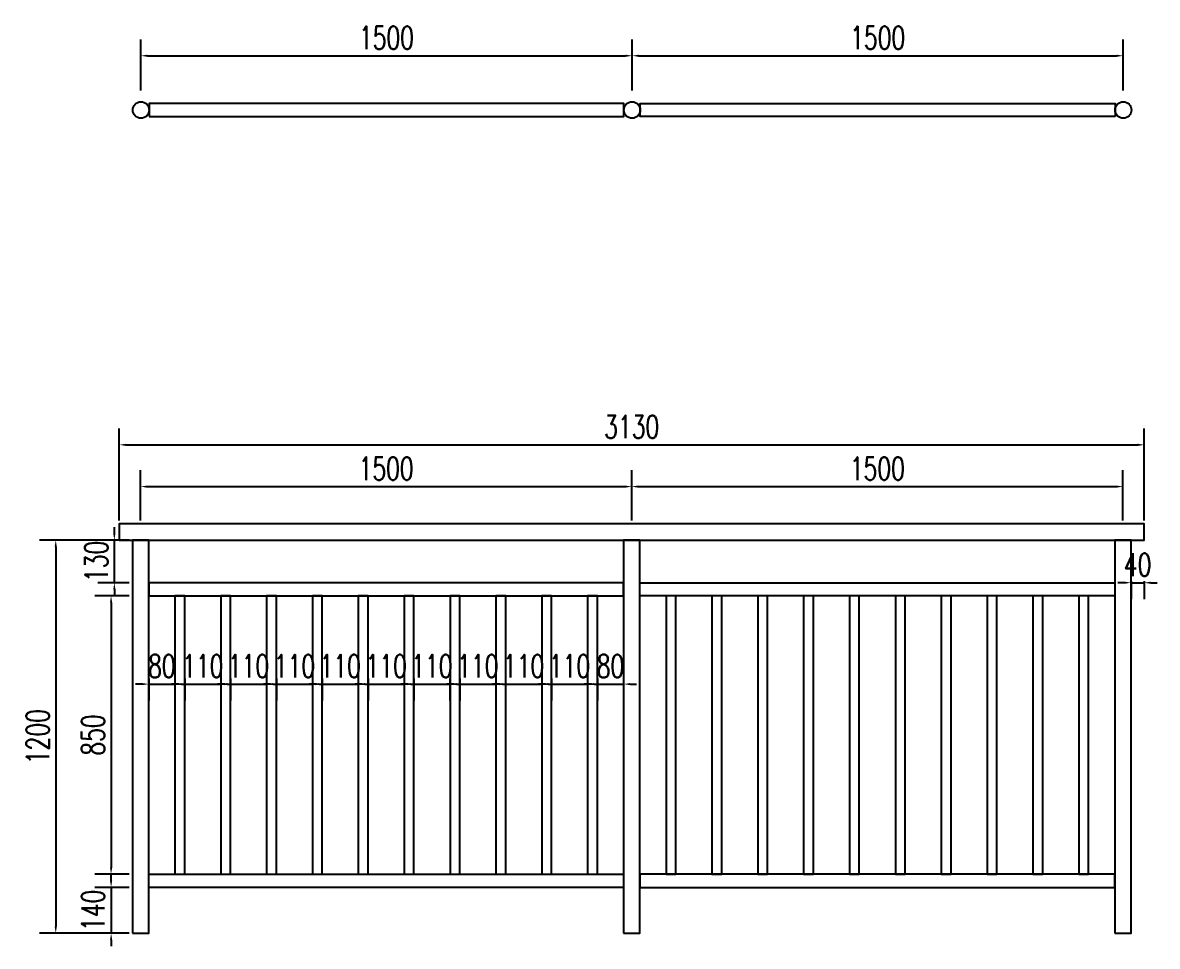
# Model space of a CAD drawing. Header units: millimetres. Extents: x -2430464 to 225692, y -180 to 1805330.
# Drawn here: x -1602078 to -1598613, y 608733 to 611553 of the extents above; entities that cross this region are included whole.
import ezdxf

# ---------------------------------------------------------------- set-up
doc = ezdxf.new("R2010")
doc.units = ezdxf.units.MM
doc.header["$LTSCALE"] = 1000
doc.layers.get('0').update_dxf_attribs({"linetype": 'CONTINUOUS'})
doc.layers.get('DEFPOINTS').update_dxf_attribs({"linetype": 'CONTINUOUS'})
doc.layers.add('W-PLASTIC_RAILINGS塑木栏杆', color=6, linetype='CONTINUOUS')
doc.layers.add('W-WOOD_FLOOR木地板', color=30, linetype='CONTINUOUS')
doc.styles.add('STANDARD_T3', font='simplex.shx', dxfattribs={"width": 0.7, "bigfont": 'gbcbig.shx'})
doc.dimstyles.new('W&&20', dxfattribs={"dimtxt": 70, "dimasz": 20, "dimexe": 50, "dimexo": 60, "dimgap": 20, "dimtad": 1, "dimdec": 0, "dimzin": 0, "dimdsep": 46, "dimtxsty": 'STANDARD_T3', "dimcen": 0.09, "dimclrd": 1, "dimclre": 1, "dimclrt": 7, "dimazin": 2, "dimtfac": 1, "dimtdec": 0, "dimtix": 1, "dimtmove": 2, "dimatfit": 3, "dimfxl": 0, "dimtolj": 1, "dimtzin": 0, "dimarcsym": 0})

# ---------------------------------------------------------------- blocks, each defined once
blk = doc.blocks.new('*D758')
at = {"layer": 'DEFPOINTS', "color": 0, "transparency": 16777216}
for p in [(-1601783.2, 609973.4), (-1601977.2, 608773.4), (-1601743.2, 608773.4)]:
    blk.add_point(p, dxfattribs=at)
at = {"layer": 'W-WOOD_FLOOR木地板', "color": 1, "lineweight": -2, "transparency": 16777216}
for p, q in [((-1601843.2, 609973.4), (-1602027.2, 609973.4)), ((-1601977.2, 609953.4), (-1601977.2, 608793.4)), ((-1601803.2, 608773.4), (-1602027.2, 608773.4))]:
    blk.add_line(p, q, dxfattribs=at)
at = {"layer": 'W-WOOD_FLOOR木地板', "color": 1, "transparency": 16777216}
for points in [[(-1601980.5, 609953.4), (-1601973.8, 609953.4), (-1601977.2, 609973.4)], [(-1601980.5, 608793.4), (-1601973.8, 608793.4), (-1601977.2, 608773.4)]]:
    blk.add_solid(points, dxfattribs=at)
at = {"layer": 'W-WOOD_FLOOR木地板', "color": 7, "transparency": 16777216, "insert": (-1602032.2, 609373.4), "char_height": 70, "attachment_point": 5, "rotation": 90, "style": 'STANDARD_T3'}
blk.add_mtext('\\A1;1200', dxfattribs=at)
blk = doc.blocks.new('*D759')
at = {"layer": 'DEFPOINTS', "color": 0, "transparency": 16777216}
for p in [(-1601693.2, 609803.4), (-1601808.2, 608953.4), (-1601693.2, 608953.4)]:
    blk.add_point(p, dxfattribs=at)
at = {"layer": 'W-WOOD_FLOOR木地板', "color": 1, "lineweight": -2, "transparency": 16777216}
for p, q in [((-1601753.2, 609803.4), (-1601858.2, 609803.4)), ((-1601808.2, 609783.4), (-1601808.2, 608973.4)), ((-1601753.2, 608953.4), (-1601858.2, 608953.4))]:
    blk.add_line(p, q, dxfattribs=at)
at = {"layer": 'W-WOOD_FLOOR木地板', "color": 1, "transparency": 16777216}
for points in [[(-1601811.5, 609783.4), (-1601804.8, 609783.4), (-1601808.2, 609803.4)], [(-1601811.5, 608973.4), (-1601804.8, 608973.4), (-1601808.2, 608953.4)]]:
    blk.add_solid(points, dxfattribs=at)
at = {"layer": 'W-WOOD_FLOOR木地板', "color": 7, "transparency": 16777216, "insert": (-1601863.2, 609378.4), "char_height": 70, "attachment_point": 5, "rotation": 90, "style": 'STANDARD_T3'}
blk.add_mtext('\\A1;850', dxfattribs=at)
blk = doc.blocks.new('*D756')
at = {"layer": 'DEFPOINTS', "color": 0, "transparency": 16777216}
for p in [(-1601798.2, 609973.4), (-1601693.2, 609973.4), (-1601693.2, 609843.4)]:
    blk.add_point(p, dxfattribs=at)
at = {"layer": 'W-WOOD_FLOOR木地板', "color": 1, "lineweight": -2, "transparency": 16777216}
for p, q in [((-1601798.2, 609993.4), (-1601798.2, 610013.4)), ((-1601753.2, 609973.4), (-1601848.2, 609973.4)), ((-1601798.2, 609843.4), (-1601798.2, 609973.4)), ((-1601753.2, 609843.4), (-1601848.2, 609843.4)), ((-1601798.2, 609823.4), (-1601798.2, 609803.4))]:
    blk.add_line(p, q, dxfattribs=at)
at = {"layer": 'W-WOOD_FLOOR木地板', "color": 1, "transparency": 16777216}
for points in [[(-1601801.5, 609993.4), (-1601794.8, 609993.4), (-1601798.2, 609973.4)], [(-1601801.5, 609823.4), (-1601794.8, 609823.4), (-1601798.2, 609843.4)]]:
    blk.add_solid(points, dxfattribs=at)
at = {"layer": 'W-WOOD_FLOOR木地板', "color": 7, "transparency": 16777216, "insert": (-1601853.2, 609908.4), "char_height": 70, "attachment_point": 5, "rotation": 90, "style": 'STANDARD_T3'}
blk.add_mtext('\\A1;130', dxfattribs=at)
blk = doc.blocks.new('*D760')
at = {"layer": 'DEFPOINTS', "color": 0, "transparency": 16777216}
for p in [(-1601693.2, 608913.4), (-1601808.1, 608773.4), (-1601693.2, 608773.4)]:
    blk.add_point(p, dxfattribs=at)
at = {"layer": 'W-WOOD_FLOOR木地板', "color": 1, "lineweight": -2, "transparency": 16777216}
for p, q in [((-1601808.1, 608933.4), (-1601808.1, 608953.4)), ((-1601753.2, 608913.4), (-1601858.1, 608913.4)), ((-1601808.1, 608913.4), (-1601808.1, 608773.4)), ((-1601753.2, 608773.4), (-1601858.1, 608773.4)), ((-1601808.1, 608753.4), (-1601808.1, 608733.4))]:
    blk.add_line(p, q, dxfattribs=at)
at = {"layer": 'W-WOOD_FLOOR木地板', "color": 1, "transparency": 16777216}
for points in [[(-1601811.4, 608933.4), (-1601804.8, 608933.4), (-1601808.1, 608913.4)], [(-1601811.4, 608753.4), (-1601804.8, 608753.4), (-1601808.1, 608773.4)]]:
    blk.add_solid(points, dxfattribs=at)
at = {"layer": 'W-WOOD_FLOOR木地板', "color": 7, "transparency": 16777216, "insert": (-1601863.1, 608843.4), "char_height": 70, "attachment_point": 5, "rotation": 90, "style": 'STANDARD_T3'}
blk.add_mtext('\\A1;140', dxfattribs=at)
blk = doc.blocks.new('*D761')
at = {"layer": 'DEFPOINTS', "color": 0, "transparency": 16777216}
for p in [(-1600218.2, 610136.9), (-1601718.2, 609973.4), (-1600218.2, 609973.4)]:
    blk.add_point(p, dxfattribs=at)
at = {"layer": 'W-WOOD_FLOOR木地板', "color": 1, "lineweight": -2, "transparency": 16777216}
for p, q in [((-1601718.2, 610033.4), (-1601718.2, 610186.9)), ((-1600218.2, 610033.4), (-1600218.2, 610186.9)), ((-1601698.2, 610136.9), (-1600238.2, 610136.9))]:
    blk.add_line(p, q, dxfattribs=at)
at = {"layer": 'W-WOOD_FLOOR木地板', "color": 1, "transparency": 16777216}
for points in [[(-1601698.2, 610140.2), (-1601698.2, 610133.6), (-1601718.2, 610136.9)], [(-1600238.2, 610140.2), (-1600238.2, 610133.6), (-1600218.2, 610136.9)]]:
    blk.add_solid(points, dxfattribs=at)
at = {"layer": 'W-WOOD_FLOOR木地板', "color": 7, "transparency": 16777216, "insert": (-1600968.2, 610191.9), "char_height": 70, "attachment_point": 5, "style": 'STANDARD_T3'}
blk.add_mtext('\\A1;1500', dxfattribs=at)
blk = doc.blocks.new('*D762')
at = {"layer": 'DEFPOINTS', "color": 0, "transparency": 16777216}
for p in [(-1598718.2, 610136.9), (-1600218.2, 609973.4), (-1598718.2, 609973.4)]:
    blk.add_point(p, dxfattribs=at)
at = {"layer": 'W-WOOD_FLOOR木地板', "color": 1, "lineweight": -2, "transparency": 16777216}
for p, q in [((-1600218.2, 610033.4), (-1600218.2, 610186.9)), ((-1598718.2, 610033.4), (-1598718.2, 610186.9)), ((-1600198.2, 610136.9), (-1598738.2, 610136.9))]:
    blk.add_line(p, q, dxfattribs=at)
at = {"layer": 'W-WOOD_FLOOR木地板', "color": 1, "transparency": 16777216}
for points in [[(-1600198.2, 610140.2), (-1600198.2, 610133.6), (-1600218.2, 610136.9)], [(-1598738.2, 610140.2), (-1598738.2, 610133.6), (-1598718.2, 610136.9)]]:
    blk.add_solid(points, dxfattribs=at)
at = {"layer": 'W-WOOD_FLOOR木地板', "color": 7, "transparency": 16777216, "insert": (-1599468.2, 610191.9), "char_height": 70, "attachment_point": 5, "style": 'STANDARD_T3'}
blk.add_mtext('\\A1;1500', dxfattribs=at)
blk = doc.blocks.new('*D763')
at = {"layer": 'DEFPOINTS', "color": 0, "transparency": 16777216}
for p in [(-1601693.2, 609610.9), (-1601613.2, 609610.9), (-1601613.2, 609533.9)]:
    blk.add_point(p, dxfattribs=at)
at = {"layer": 'W-WOOD_FLOOR木地板', "color": 1, "lineweight": -2, "transparency": 16777216}
for p, q in [((-1601713.2, 609533.9), (-1601733.2, 609533.9)), ((-1601693.2, 609550.9), (-1601693.2, 609483.9)), ((-1601693.2, 609533.9), (-1601613.2, 609533.9)), ((-1601613.2, 609550.9), (-1601613.2, 609483.9)), ((-1601593.2, 609533.9), (-1601573.2, 609533.9))]:
    blk.add_line(p, q, dxfattribs=at)
at = {"layer": 'W-WOOD_FLOOR木地板', "color": 1, "transparency": 16777216}
for points in [[(-1601713.2, 609537.2), (-1601713.2, 609530.6), (-1601693.2, 609533.9)], [(-1601593.2, 609537.2), (-1601593.2, 609530.6), (-1601613.2, 609533.9)]]:
    blk.add_solid(points, dxfattribs=at)
at = {"layer": 'W-WOOD_FLOOR木地板', "color": 7, "transparency": 16777216, "insert": (-1601653.2, 609588.9), "char_height": 70, "attachment_point": 5, "style": 'STANDARD_T3'}
blk.add_mtext('\\A1;80', dxfattribs=at)
blk = doc.blocks.new('*D757')
at = {"layer": 'DEFPOINTS', "color": 0, "transparency": 16777216}
for p in [(-1601583.2, 609610.9), (-1601473.2, 609610.9), (-1601473.2, 609533.9)]:
    blk.add_point(p, dxfattribs=at)
at = {"layer": 'W-WOOD_FLOOR木地板', "color": 1, "lineweight": -2, "transparency": 16777216}
for p, q in [((-1601603.2, 609533.9), (-1601623.2, 609533.9)), ((-1601583.2, 609550.9), (-1601583.2, 609483.9)), ((-1601583.2, 609533.9), (-1601473.2, 609533.9)), ((-1601473.2, 609550.9), (-1601473.2, 609483.9)), ((-1601453.2, 609533.9), (-1601433.2, 609533.9))]:
    blk.add_line(p, q, dxfattribs=at)
at = {"layer": 'W-WOOD_FLOOR木地板', "color": 1, "transparency": 16777216}
for points in [[(-1601603.2, 609537.2), (-1601603.2, 609530.6), (-1601583.2, 609533.9)], [(-1601453.2, 609537.2), (-1601453.2, 609530.6), (-1601473.2, 609533.9)]]:
    blk.add_solid(points, dxfattribs=at)
at = {"layer": 'W-WOOD_FLOOR木地板', "color": 7, "transparency": 16777216, "insert": (-1601528.2, 609588.9), "char_height": 70, "attachment_point": 5, "style": 'STANDARD_T3'}
blk.add_mtext('\\A1;110', dxfattribs=at)
blk = doc.blocks.new('*D870')
at = {"layer": 'DEFPOINTS', "color": 0, "transparency": 16777216}
for p in [(-1601443.2, 609610.9), (-1601333.2, 609610.9), (-1601333.2, 609533.9)]:
    blk.add_point(p, dxfattribs=at)
at = {"layer": 'W-WOOD_FLOOR木地板', "color": 1, "lineweight": -2, "transparency": 16777216}
for p, q in [((-1601463.2, 609533.9), (-1601483.2, 609533.9)), ((-1601443.2, 609550.9), (-1601443.2, 609483.9)), ((-1601443.2, 609533.9), (-1601333.2, 609533.9)), ((-1601333.2, 609550.9), (-1601333.2, 609483.9)), ((-1601313.2, 609533.9), (-1601293.2, 609533.9))]:
    blk.add_line(p, q, dxfattribs=at)
at = {"layer": 'W-WOOD_FLOOR木地板', "color": 1, "transparency": 16777216}
for points in [[(-1601463.2, 609537.2), (-1601463.2, 609530.6), (-1601443.2, 609533.9)], [(-1601313.2, 609537.2), (-1601313.2, 609530.6), (-1601333.2, 609533.9)]]:
    blk.add_solid(points, dxfattribs=at)
at = {"layer": 'W-WOOD_FLOOR木地板', "color": 7, "transparency": 16777216, "insert": (-1601388.2, 609588.9), "char_height": 70, "attachment_point": 5, "style": 'STANDARD_T3'}
blk.add_mtext('\\A1;110', dxfattribs=at)
blk = doc.blocks.new('*D871')
at = {"layer": 'DEFPOINTS', "color": 0, "transparency": 16777216}
for p in [(-1601303.2, 609610.9), (-1601193.2, 609610.9), (-1601193.2, 609533.9)]:
    blk.add_point(p, dxfattribs=at)
at = {"layer": 'W-WOOD_FLOOR木地板', "color": 1, "lineweight": -2, "transparency": 16777216}
for p, q in [((-1601323.2, 609533.9), (-1601343.2, 609533.9)), ((-1601303.2, 609550.9), (-1601303.2, 609483.9)), ((-1601303.2, 609533.9), (-1601193.2, 609533.9)), ((-1601193.2, 609550.9), (-1601193.2, 609483.9)), ((-1601173.2, 609533.9), (-1601153.2, 609533.9))]:
    blk.add_line(p, q, dxfattribs=at)
at = {"layer": 'W-WOOD_FLOOR木地板', "color": 1, "transparency": 16777216}
for points in [[(-1601323.2, 609537.2), (-1601323.2, 609530.6), (-1601303.2, 609533.9)], [(-1601173.2, 609537.2), (-1601173.2, 609530.6), (-1601193.2, 609533.9)]]:
    blk.add_solid(points, dxfattribs=at)
at = {"layer": 'W-WOOD_FLOOR木地板', "color": 7, "transparency": 16777216, "insert": (-1601248.2, 609588.9), "char_height": 70, "attachment_point": 5, "style": 'STANDARD_T3'}
blk.add_mtext('\\A1;110', dxfattribs=at)
blk = doc.blocks.new('*D872')
at = {"layer": 'DEFPOINTS', "color": 0, "transparency": 16777216}
for p in [(-1601163.2, 609610.9), (-1601053.2, 609610.9), (-1601053.2, 609533.9)]:
    blk.add_point(p, dxfattribs=at)
at = {"layer": 'W-WOOD_FLOOR木地板', "color": 1, "lineweight": -2, "transparency": 16777216}
for p, q in [((-1601183.2, 609533.9), (-1601203.2, 609533.9)), ((-1601163.2, 609550.9), (-1601163.2, 609483.9)), ((-1601163.2, 609533.9), (-1601053.2, 609533.9)), ((-1601053.2, 609550.9), (-1601053.2, 609483.9)), ((-1601033.2, 609533.9), (-1601013.2, 609533.9))]:
    blk.add_line(p, q, dxfattribs=at)
at = {"layer": 'W-WOOD_FLOOR木地板', "color": 1, "transparency": 16777216}
for points in [[(-1601183.2, 609537.2), (-1601183.2, 609530.6), (-1601163.2, 609533.9)], [(-1601033.2, 609537.2), (-1601033.2, 609530.6), (-1601053.2, 609533.9)]]:
    blk.add_solid(points, dxfattribs=at)
at = {"layer": 'W-WOOD_FLOOR木地板', "color": 7, "transparency": 16777216, "insert": (-1601108.2, 609588.9), "char_height": 70, "attachment_point": 5, "style": 'STANDARD_T3'}
blk.add_mtext('\\A1;110', dxfattribs=at)
blk = doc.blocks.new('*D873')
at = {"layer": 'DEFPOINTS', "color": 0, "transparency": 16777216}
for p in [(-1601023.2, 609610.9), (-1600913.2, 609610.9), (-1600913.2, 609533.9)]:
    blk.add_point(p, dxfattribs=at)
at = {"layer": 'W-WOOD_FLOOR木地板', "color": 1, "lineweight": -2, "transparency": 16777216}
for p, q in [((-1601043.2, 609533.9), (-1601063.2, 609533.9)), ((-1601023.2, 609550.9), (-1601023.2, 609483.9)), ((-1601023.2, 609533.9), (-1600913.2, 609533.9)), ((-1600913.2, 609550.9), (-1600913.2, 609483.9)), ((-1600893.2, 609533.9), (-1600873.2, 609533.9))]:
    blk.add_line(p, q, dxfattribs=at)
at = {"layer": 'W-WOOD_FLOOR木地板', "color": 1, "transparency": 16777216}
for points in [[(-1601043.2, 609537.2), (-1601043.2, 609530.6), (-1601023.2, 609533.9)], [(-1600893.2, 609537.2), (-1600893.2, 609530.6), (-1600913.2, 609533.9)]]:
    blk.add_solid(points, dxfattribs=at)
at = {"layer": 'W-WOOD_FLOOR木地板', "color": 7, "transparency": 16777216, "insert": (-1600968.2, 609588.9), "char_height": 70, "attachment_point": 5, "style": 'STANDARD_T3'}
blk.add_mtext('\\A1;110', dxfattribs=at)
blk = doc.blocks.new('*D874')
at = {"layer": 'DEFPOINTS', "color": 0, "transparency": 16777216}
for p in [(-1600883.2, 609610.9), (-1600773.2, 609610.9), (-1600773.2, 609533.9)]:
    blk.add_point(p, dxfattribs=at)
at = {"layer": 'W-WOOD_FLOOR木地板', "color": 1, "lineweight": -2, "transparency": 16777216}
for p, q in [((-1600903.2, 609533.9), (-1600923.2, 609533.9)), ((-1600883.2, 609550.9), (-1600883.2, 609483.9)), ((-1600883.2, 609533.9), (-1600773.2, 609533.9)), ((-1600773.2, 609550.9), (-1600773.2, 609483.9)), ((-1600753.2, 609533.9), (-1600733.2, 609533.9))]:
    blk.add_line(p, q, dxfattribs=at)
at = {"layer": 'W-WOOD_FLOOR木地板', "color": 1, "transparency": 16777216}
for points in [[(-1600903.2, 609537.2), (-1600903.2, 609530.6), (-1600883.2, 609533.9)], [(-1600753.2, 609537.2), (-1600753.2, 609530.6), (-1600773.2, 609533.9)]]:
    blk.add_solid(points, dxfattribs=at)
at = {"layer": 'W-WOOD_FLOOR木地板', "color": 7, "transparency": 16777216, "insert": (-1600828.2, 609588.9), "char_height": 70, "attachment_point": 5, "style": 'STANDARD_T3'}
blk.add_mtext('\\A1;110', dxfattribs=at)
blk = doc.blocks.new('*D875')
at = {"layer": 'DEFPOINTS', "color": 0, "transparency": 16777216}
for p in [(-1600743.2, 609610.9), (-1600633.2, 609610.9), (-1600633.2, 609533.9)]:
    blk.add_point(p, dxfattribs=at)
at = {"layer": 'W-WOOD_FLOOR木地板', "color": 1, "lineweight": -2, "transparency": 16777216}
for p, q in [((-1600763.2, 609533.9), (-1600783.2, 609533.9)), ((-1600743.2, 609550.9), (-1600743.2, 609483.9)), ((-1600743.2, 609533.9), (-1600633.2, 609533.9)), ((-1600633.2, 609550.9), (-1600633.2, 609483.9)), ((-1600613.2, 609533.9), (-1600593.2, 609533.9))]:
    blk.add_line(p, q, dxfattribs=at)
at = {"layer": 'W-WOOD_FLOOR木地板', "color": 1, "transparency": 16777216}
for points in [[(-1600763.2, 609537.2), (-1600763.2, 609530.6), (-1600743.2, 609533.9)], [(-1600613.2, 609537.2), (-1600613.2, 609530.6), (-1600633.2, 609533.9)]]:
    blk.add_solid(points, dxfattribs=at)
at = {"layer": 'W-WOOD_FLOOR木地板', "color": 7, "transparency": 16777216, "insert": (-1600688.2, 609588.9), "char_height": 70, "attachment_point": 5, "style": 'STANDARD_T3'}
blk.add_mtext('\\A1;110', dxfattribs=at)
blk = doc.blocks.new('*D876')
at = {"layer": 'DEFPOINTS', "color": 0, "transparency": 16777216}
for p in [(-1600603.2, 609610.9), (-1600493.2, 609610.9), (-1600493.2, 609533.9)]:
    blk.add_point(p, dxfattribs=at)
at = {"layer": 'W-WOOD_FLOOR木地板', "color": 1, "lineweight": -2, "transparency": 16777216}
for p, q in [((-1600623.2, 609533.9), (-1600643.2, 609533.9)), ((-1600603.2, 609550.9), (-1600603.2, 609483.9)), ((-1600603.2, 609533.9), (-1600493.2, 609533.9)), ((-1600493.2, 609550.9), (-1600493.2, 609483.9)), ((-1600473.2, 609533.9), (-1600453.2, 609533.9))]:
    blk.add_line(p, q, dxfattribs=at)
at = {"layer": 'W-WOOD_FLOOR木地板', "color": 1, "transparency": 16777216}
for points in [[(-1600623.2, 609537.2), (-1600623.2, 609530.6), (-1600603.2, 609533.9)], [(-1600473.2, 609537.2), (-1600473.2, 609530.6), (-1600493.2, 609533.9)]]:
    blk.add_solid(points, dxfattribs=at)
at = {"layer": 'W-WOOD_FLOOR木地板', "color": 7, "transparency": 16777216, "insert": (-1600548.2, 609588.9), "char_height": 70, "attachment_point": 5, "style": 'STANDARD_T3'}
blk.add_mtext('\\A1;110', dxfattribs=at)
blk = doc.blocks.new('*D877')
at = {"layer": 'DEFPOINTS', "color": 0, "transparency": 16777216}
for p in [(-1600463.2, 609610.9), (-1600353.2, 609610.9), (-1600353.2, 609533.9)]:
    blk.add_point(p, dxfattribs=at)
at = {"layer": 'W-WOOD_FLOOR木地板', "color": 1, "lineweight": -2, "transparency": 16777216}
for p, q in [((-1600483.2, 609533.9), (-1600503.2, 609533.9)), ((-1600463.2, 609550.9), (-1600463.2, 609483.9)), ((-1600463.2, 609533.9), (-1600353.2, 609533.9)), ((-1600353.2, 609550.9), (-1600353.2, 609483.9)), ((-1600333.2, 609533.9), (-1600313.2, 609533.9))]:
    blk.add_line(p, q, dxfattribs=at)
at = {"layer": 'W-WOOD_FLOOR木地板', "color": 1, "transparency": 16777216}
for points in [[(-1600483.2, 609537.2), (-1600483.2, 609530.6), (-1600463.2, 609533.9)], [(-1600333.2, 609537.2), (-1600333.2, 609530.6), (-1600353.2, 609533.9)]]:
    blk.add_solid(points, dxfattribs=at)
at = {"layer": 'W-WOOD_FLOOR木地板', "color": 7, "transparency": 16777216, "insert": (-1600408.2, 609588.9), "char_height": 70, "attachment_point": 5, "style": 'STANDARD_T3'}
blk.add_mtext('\\A1;110', dxfattribs=at)
blk = doc.blocks.new('*D878')
at = {"layer": 'DEFPOINTS', "color": 0, "transparency": 16777216}
for p in [(-1600323.2, 609610.9), (-1600243.2, 609610.9), (-1600243.2, 609533.9)]:
    blk.add_point(p, dxfattribs=at)
at = {"layer": 'W-WOOD_FLOOR木地板', "color": 1, "lineweight": -2, "transparency": 16777216}
for p, q in [((-1600343.2, 609533.9), (-1600363.2, 609533.9)), ((-1600323.2, 609550.9), (-1600323.2, 609483.9)), ((-1600323.2, 609533.9), (-1600243.2, 609533.9)), ((-1600243.2, 609550.9), (-1600243.2, 609483.9)), ((-1600223.2, 609533.9), (-1600203.2, 609533.9))]:
    blk.add_line(p, q, dxfattribs=at)
at = {"layer": 'W-WOOD_FLOOR木地板', "color": 1, "transparency": 16777216}
for points in [[(-1600343.2, 609537.2), (-1600343.2, 609530.6), (-1600323.2, 609533.9)], [(-1600223.2, 609537.2), (-1600223.2, 609530.6), (-1600243.2, 609533.9)]]:
    blk.add_solid(points, dxfattribs=at)
at = {"layer": 'W-WOOD_FLOOR木地板', "color": 7, "transparency": 16777216, "insert": (-1600283.2, 609588.9), "char_height": 70, "attachment_point": 5, "style": 'STANDARD_T3'}
blk.add_mtext('\\A1;80', dxfattribs=at)
blk = doc.blocks.new('*U1145')
at = {"layer": 'W-PLASTIC_RAILINGS塑木栏杆'}
blk.add_lwpolyline([(-15, -425), (15, -425), (15, 425), (-15, 425)], close=True, dxfattribs=at)
blk = doc.blocks.new('*U1146')
at = {"color": 0, "linetype": 'ByBlock', "lineweight": -2, "transparency": 16777216}
for p in [(0, 0), (140, 0), (280, 0), (420, 0), (560, 0), (700, 0), (840, 0), (980, 0), (1120, 0), (1260, 0)]:
    blk.add_blockref('*U1145', p, dxfattribs=at)
blk = doc.blocks.new('*U1147')
at = {"layer": 'W-PLASTIC_RAILINGS塑木栏杆'}
blk.add_lwpolyline([(-15, -425), (15, -425), (15, 425), (-15, 425)], close=True, dxfattribs=at)
blk = doc.blocks.new('*U1148')
at = {"color": 0, "linetype": 'ByBlock', "lineweight": -2, "transparency": 16777216}
for p in [(0, 0), (140, 0), (280, 0), (420, 0), (560, 0), (700, 0), (840, 0), (980, 0), (1120, 0), (1260, 0)]:
    blk.add_blockref('*U1147', p, dxfattribs=at)
blk = doc.blocks.new('*D2085')
at = {"layer": 'DEFPOINTS', "color": 0, "transparency": 16777216}
for p in [(-1598653.2, 610264.4), (-1601783.2, 609973.4), (-1598653.2, 609973.4)]:
    blk.add_point(p, dxfattribs=at)
at = {"layer": 'W-WOOD_FLOOR木地板', "color": 1, "lineweight": -2, "transparency": 16777216}
for p, q in [((-1601783.2, 610033.4), (-1601783.2, 610314.4)), ((-1598653.2, 610033.4), (-1598653.2, 610314.4)), ((-1601763.2, 610264.4), (-1598673.2, 610264.4))]:
    blk.add_line(p, q, dxfattribs=at)
at = {"layer": 'W-WOOD_FLOOR木地板', "color": 1, "transparency": 16777216}
for points in [[(-1601763.2, 610267.8), (-1601763.2, 610261.1), (-1601783.2, 610264.4)], [(-1598673.2, 610267.8), (-1598673.2, 610261.1), (-1598653.2, 610264.4)]]:
    blk.add_solid(points, dxfattribs=at)
at = {"layer": 'W-WOOD_FLOOR木地板', "color": 7, "transparency": 16777216, "insert": (-1600218.2, 610319.4), "char_height": 70, "attachment_point": 5, "style": 'STANDARD_T3'}
blk.add_mtext('\\A1;3130', dxfattribs=at)
blk = doc.blocks.new('*D2092')
at = {"color": 1, "lineweight": -2, "transparency": 16777216}
for p, q in [((-1598713.2, 609843.4), (-1598733.2, 609843.4)), ((-1598693.2, 609848.4), (-1598693.2, 609793.4)), ((-1598693.2, 609843.4), (-1598653.2, 609843.4)), ((-1598653.2, 609848.4), (-1598653.2, 609793.4)), ((-1598633.2, 609843.4), (-1598613.2, 609843.4))]:
    blk.add_line(p, q, dxfattribs=at)
at = {"color": 1, "transparency": 16777216}
for points in [[(-1598713.2, 609846.7), (-1598713.2, 609840.1), (-1598693.2, 609843.4)], [(-1598633.2, 609846.7), (-1598633.2, 609840.1), (-1598653.2, 609843.4)]]:
    blk.add_solid(points, dxfattribs=at)
at = {"layer": 'DEFPOINTS', "color": 0, "transparency": 16777216}
for p in [(-1598693.2, 609973.4), (-1598653.2, 609973.4), (-1598653.2, 609843.4)]:
    blk.add_point(p, dxfattribs=at)
at = {"color": 7, "transparency": 16777216, "insert": (-1598673.2, 609898.4), "char_height": 70, "attachment_point": 5, "style": 'STANDARD_T3'}
blk.add_mtext('\\A1;40', dxfattribs=at)
blk = doc.blocks.new('*D2388')
at = {"color": 1, "lineweight": -2, "transparency": 16777216}
for p, q in [((-1601717.1, 611346.7), (-1601717.1, 611502.3)), ((-1600217.1, 611346.7), (-1600217.1, 611502.3)), ((-1601697.1, 611452.3), (-1600237.1, 611452.3))]:
    blk.add_line(p, q, dxfattribs=at)
at = {"color": 1, "transparency": 16777216}
for points in [[(-1601697.1, 611455.6), (-1601697.1, 611449), (-1601717.1, 611452.3)], [(-1600237.1, 611455.6), (-1600237.1, 611449), (-1600217.1, 611452.3)]]:
    blk.add_solid(points, dxfattribs=at)
at = {"layer": 'DEFPOINTS', "color": 0, "transparency": 16777216}
for p in [(-1600217.1, 611452.3), (-1601717.1, 611286.7), (-1600217.1, 611286.7)]:
    blk.add_point(p, dxfattribs=at)
at = {"color": 7, "transparency": 16777216, "insert": (-1600967.1, 611507.3), "char_height": 70, "attachment_point": 5, "style": 'STANDARD_T3'}
blk.add_mtext('\\A1;1500', dxfattribs=at)
blk = doc.blocks.new('*D2389')
at = {"color": 1, "lineweight": -2, "transparency": 16777216}
for p, q in [((-1600217.1, 611346.7), (-1600217.1, 611502.3)), ((-1598717.1, 611346.7), (-1598717.1, 611502.3)), ((-1600197.1, 611452.3), (-1598737.1, 611452.3))]:
    blk.add_line(p, q, dxfattribs=at)
at = {"color": 1, "transparency": 16777216}
for points in [[(-1600197.1, 611455.6), (-1600197.1, 611449), (-1600217.1, 611452.3)], [(-1598737.1, 611455.6), (-1598737.1, 611449), (-1598717.1, 611452.3)]]:
    blk.add_solid(points, dxfattribs=at)
at = {"layer": 'DEFPOINTS', "color": 0, "transparency": 16777216}
for p in [(-1598717.1, 611452.3), (-1600217.1, 611286.7), (-1598717.1, 611286.7)]:
    blk.add_point(p, dxfattribs=at)
at = {"color": 7, "transparency": 16777216, "insert": (-1599467.1, 611507.3), "char_height": 70, "attachment_point": 5, "style": 'STANDARD_T3'}
blk.add_mtext('\\A1;1500', dxfattribs=at)

msp = doc.modelspace()

# ---------------------------------------------------------------- linework, layer by layer
at = {"layer": 'W-PLASTIC_RAILINGS塑木栏杆'}
for points in [[(-1601692.14, 611266.68), (-1600242.14, 611266.68), (-1600242.14, 611306.68), (-1601692.14, 611306.68)], [(-1598742.14, 611266.68), (-1600192.14, 611266.68), (-1600192.14, 611306.68), (-1598742.14, 611306.68)], [(-1601783.16, 609973.41), (-1598653.16, 609973.41), (-1598653.16, 610023.41), (-1601783.16, 610023.41)], [(-1601743.16, 608773.41), (-1601693.16, 608773.41), (-1601693.16, 609973.41), (-1601743.16, 609973.41)], [(-1600243.16, 608773.41), (-1600193.16, 608773.41), (-1600193.16, 609973.41), (-1600243.16, 609973.41)], [(-1598743.16, 608773.41), (-1598693.16, 608773.41), (-1598693.16, 609973.41), (-1598743.16, 609973.41)], [(-1601693.16, 609803.41), (-1600243.16, 609803.41), (-1600243.16, 609843.41), (-1601693.16, 609843.41)], [(-1598743.16, 609803.41), (-1600193.16, 609803.41), (-1600193.16, 609843.41), (-1598743.16, 609843.41)], [(-1601693.16, 608953.41), (-1600243.16, 608953.41), (-1600243.16, 608913.41), (-1601693.16, 608913.41)], [(-1598743.16, 608953.41), (-1600193.16, 608953.41), (-1600193.16, 608913.41), (-1598743.16, 608913.41)]]:
    msp.add_lwpolyline(points, close=True, dxfattribs=at)
for centre in [(-1601717.14, 611286.68), (-1600217.14, 611286.68), (-1598717.14, 611286.68)]:
    msp.add_circle(centre, 25, dxfattribs=at)

# ---------------------------------------------------------------- block references
at = {"color": 1}
for name, p in [('*U1146', (-1601598.16, 609378.41)), ('*U1148', (-1600098.16, 609378.41))]:
    msp.add_blockref(name, p, dxfattribs=at)

# ---------------------------------------------------------------- dimensions: what is measured, and where the dimension line sits
for base, p1, p2, picture, middle in [((-1600217.14, 611452.29), (-1601717.14, 611286.68), (-1600217.14, 611286.68), '*D2388', (-1600967.14, 611507.29)), ((-1598717.14, 611452.29), (-1600217.14, 611286.68), (-1598717.14, 611286.68), '*D2389', (-1599467.14, 611507.29))]:
    dim = msp.add_linear_dim(base=base, p1=p1, p2=p2, dimstyle='W&&20')
    dim.commit()
    dim.dimension.update_dxf_attribs({"geometry": picture, "text_midpoint": middle})
dim = msp.add_linear_dim(base=(-1598653.16, 609843.41), p1=(-1598693.16, 609973.41), p2=(-1598653.16, 609973.41), dimstyle='W&&20', override={"dimfxl": 5, "dimfxlon": 1, "dimarcsym": 2}, dxfattribs=at)
dim.commit()
dim.dimension.update_dxf_attribs({"geometry": '*D2092', "text_midpoint": (-1598673.16, 609898.41)})
at = {"layer": 'W-WOOD_FLOOR木地板'}
for base, p1, p2, picture, middle in [((-1598653.16, 610264.44), (-1601783.16, 609973.41), (-1598653.16, 609973.41), '*D2085', (-1600218.16, 610319.44)), ((-1600218.16, 610136.91), (-1601718.16, 609973.41), (-1600218.16, 609973.41), '*D761', (-1600968.16, 610191.91)), ((-1598718.16, 610136.91), (-1600218.16, 609973.41), (-1598718.16, 609973.41), '*D762', (-1599468.16, 610191.91)), ((-1601613.16, 609533.91), (-1601693.16, 609610.91), (-1601613.16, 609610.91), '*D763', (-1601653.16, 609588.91)), ((-1601473.16, 609533.91), (-1601583.16, 609610.91), (-1601473.16, 609610.91), '*D757', (-1601528.16, 609588.91)), ((-1601333.16, 609533.91), (-1601443.16, 609610.91), (-1601333.16, 609610.91), '*D870', (-1601388.16, 609588.91)), ((-1601193.16, 609533.91), (-1601303.16, 609610.91), (-1601193.16, 609610.91), '*D871', (-1601248.16, 609588.91)), ((-1601053.16, 609533.91), (-1601163.16, 609610.91), (-1601053.16, 609610.91), '*D872', (-1601108.16, 609588.91)), ((-1600913.16, 609533.91), (-1601023.16, 609610.91), (-1600913.16, 609610.91), '*D873', (-1600968.16, 609588.91)), ((-1600773.16, 609533.91), (-1600883.16, 609610.91), (-1600773.16, 609610.91), '*D874', (-1600828.16, 609588.91)), ((-1600633.16, 609533.91), (-1600743.16, 609610.91), (-1600633.16, 609610.91), '*D875', (-1600688.16, 609588.91)), ((-1600493.16, 609533.91), (-1600603.16, 609610.91), (-1600493.16, 609610.91), '*D876', (-1600548.16, 609588.91)), ((-1600353.16, 609533.91), (-1600463.16, 609610.91), (-1600353.16, 609610.91), '*D877', (-1600408.16, 609588.91)), ((-1600243.16, 609533.91), (-1600323.16, 609610.91), (-1600243.16, 609610.91), '*D878', (-1600283.16, 609588.91))]:
    dim = msp.add_linear_dim(base=base, p1=p1, p2=p2, dimstyle='W&&20', dxfattribs=at)
    dim.commit()
    dim.dimension.update_dxf_attribs({"geometry": picture, "text_midpoint": middle})
for base, p1, p2, picture, middle in [((-1601798.16, 609973.41), (-1601693.16, 609843.41), (-1601693.16, 609973.41), '*D756', (-1601853.16, 609908.41)), ((-1601977.16, 608773.41), (-1601783.16, 609973.41), (-1601743.16, 608773.41), '*D758', (-1602032.16, 609373.41)), ((-1601808.16, 608953.41), (-1601693.16, 609803.41), (-1601693.16, 608953.41), '*D759', (-1601863.16, 609378.41)), ((-1601808.09, 608773.41), (-1601693.16, 608913.41), (-1601693.16, 608773.41), '*D760', (-1601863.09, 608843.41))]:
    dim = msp.add_linear_dim(base=base, p1=p1, p2=p2, angle=90, dimstyle='W&&20', dxfattribs=at)
    dim.commit()
    dim.dimension.update_dxf_attribs({"geometry": picture, "text_midpoint": middle})

doc.saveas('drawing.dxf')
